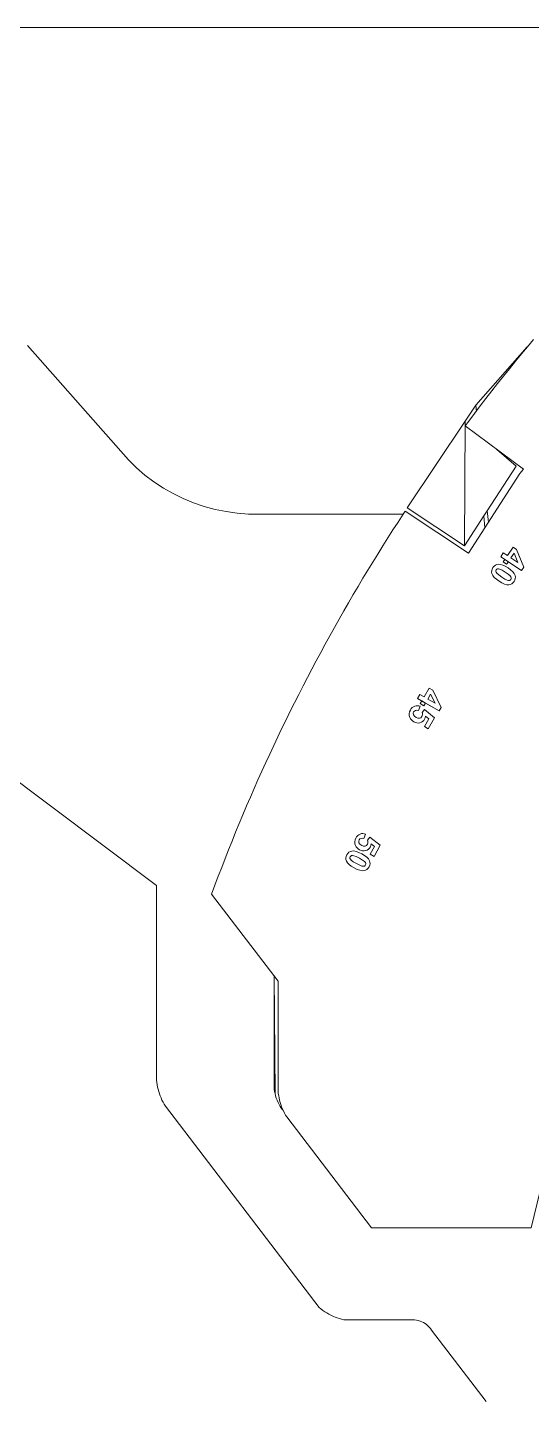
# Model space of a CAD drawing. Header units: inches. Extents: x -827 to 154, y -802 to 207.
# Drawn here: x -515.86 to -513.67, y -208.23 to -202.26 of the extents above; entities that cross this region are included whole.
import ezdxf

# ---------------------------------------------------------------- set-up
doc = ezdxf.new("R2010")
doc.units = ezdxf.units.IN
doc.header["$MEASUREMENT"] = 0
doc.layers.add('Layer0', color=7, linetype='Continuous', lineweight=9)
doc.layers.add('Miter_Saw_Station_skp', color=8, linetype='Continuous', lineweight=9)

# ---------------------------------------------------------------- blocks, each defined once
blk = doc.blocks.new('Miter_Saw_Station_skp_111-402551-Level 1')
at = {"layer": 'Layer0'}
for p, q in [((14.8302, 6.9154), (14.9144, 7.2622)), ((14.9144, 7.2622), (14.8302, 6.9154)), ((14.9144, 7.2622), (15.6613, 7.2622)), ((14.9144, 7.2622), (15.6613, 7.2622)), ((15.6613, 7.2622), (16.0579, 6.7426)), ((16.0579, 6.7426), (15.6613, 7.2622)), ((16.0635, 6.7334), (16.0579, 6.7426)), ((16.0579, 6.7426), (16.0635, 6.7334)), ((16.0688, 6.724), (16.0635, 6.7334)), ((16.0635, 6.7334), (16.0688, 6.724)), ((16.0737, 6.7144), (16.0688, 6.724)), ((16.0688, 6.724), (16.0737, 6.7144)), ((16.0781, 6.7046), (16.0737, 6.7144)), ((16.0737, 6.7144), (16.0781, 6.7046)), ((16.0822, 6.6947), (16.0781, 6.7046)), ((16.0781, 6.7046), (16.0822, 6.6947)), ((16.0858, 6.6845), (16.0822, 6.6947)), ((16.0822, 6.6947), (16.0858, 6.6845)), ((16.0891, 6.6743), (16.0858, 6.6845)), ((16.0858, 6.6845), (16.0891, 6.6743)), ((16.0919, 6.6639), (16.0891, 6.6743)), ((16.0891, 6.6743), (16.0919, 6.6639)), ((16.0943, 6.6534), (16.0919, 6.6639)), ((16.0919, 6.6639), (16.0943, 6.6534)), ((16.0962, 6.6428), (16.0943, 6.6534)), ((16.0943, 6.6534), (16.0962, 6.6428)), ((16.0978, 6.6322), (16.0962, 6.6428)), ((16.0962, 6.6428), (16.0978, 6.6322)), ((16.0978, 6.6322), (16.0989, 6.6215)), ((16.0989, 6.6215), (16.0978, 6.6322)), ((16.0978, 6.6322), (16.0989, 6.6215)), ((16.0978, 6.6322), (16.0989, 6.6215)), ((16.0989, 6.1055), (16.0989, 6.6215)), ((16.0989, 6.1055), (16.0989, 6.6215)), ((16.0989, 6.1055), (16.41, 5.6981)), ((16.41, 5.6981), (16.0989, 6.1055)), ((16.41, 5.6981), (16.3946, 5.6565)), ((16.41, 5.6981), (16.3946, 5.6565)), ((16.41, 5.6981), (16.3946, 5.6565)), ((16.3946, 5.6565), (16.41, 5.6981)), ((16.3631, 5.5735), (16.379, 5.6149)), ((16.3631, 5.5735), (16.379, 5.6149)), ((16.379, 5.6149), (16.3631, 5.5735)), ((16.3631, 5.5735), (16.379, 5.6149)), ((16.379, 5.6149), (16.3946, 5.6565)), ((16.379, 5.6149), (16.3946, 5.6565)), ((16.3946, 5.6565), (16.379, 5.6149)), ((16.379, 5.6149), (16.3946, 5.6565)), ((16.3471, 5.5321), (16.3631, 5.5735)), ((16.3471, 5.5321), (16.3631, 5.5735)), ((16.3631, 5.5735), (16.3471, 5.5321)), ((16.3471, 5.5321), (16.3631, 5.5735)), ((16.3143, 5.4495), (16.3308, 5.4907)), ((16.3143, 5.4495), (16.3308, 5.4907)), ((16.3308, 5.4907), (16.3143, 5.4495)), ((16.3143, 5.4495), (16.3308, 5.4907)), ((16.3308, 5.4907), (16.3471, 5.5321)), ((16.3308, 5.4907), (16.3471, 5.5321)), ((16.3471, 5.5321), (16.3308, 5.4907)), ((16.3308, 5.4907), (16.3471, 5.5321)), ((16.2807, 5.3673), (16.2976, 5.4084)), ((16.2807, 5.3673), (16.2976, 5.4084)), ((16.2976, 5.4084), (16.2807, 5.3673)), ((16.2807, 5.3673), (16.2976, 5.4084)), ((16.2976, 5.4084), (16.3143, 5.4495)), ((16.2976, 5.4084), (16.3143, 5.4495)), ((16.3143, 5.4495), (16.2976, 5.4084)), ((16.2976, 5.4084), (16.3143, 5.4495)), ((16.2636, 5.3263), (16.2807, 5.3673)), ((16.2636, 5.3263), (16.2807, 5.3673)), ((16.2807, 5.3673), (16.2636, 5.3263)), ((16.2636, 5.3263), (16.2807, 5.3673)), ((16.2288, 5.2446), (16.2463, 5.2854)), ((16.2288, 5.2446), (16.2463, 5.2854)), ((16.2463, 5.2854), (16.2288, 5.2446)), ((16.2288, 5.2446), (16.2463, 5.2854)), ((16.2463, 5.2854), (16.2636, 5.3263)), ((16.2463, 5.2854), (16.2636, 5.3263)), ((16.2636, 5.3263), (16.2463, 5.2854)), ((16.2463, 5.2854), (16.2636, 5.3263)), ((16.2111, 5.2039), (16.2288, 5.2446)), ((16.2111, 5.2039), (16.2288, 5.2446)), ((16.2288, 5.2446), (16.2111, 5.2039)), ((16.2111, 5.2039), (16.2288, 5.2446)), ((16.175, 5.1228), (16.1931, 5.1633)), ((16.175, 5.1228), (16.1931, 5.1633)), ((16.1931, 5.1633), (16.175, 5.1228)), ((16.175, 5.1228), (16.1931, 5.1633)), ((16.1931, 5.1633), (16.2111, 5.2039)), ((16.1931, 5.1633), (16.2111, 5.2039)), ((16.2111, 5.2039), (16.1931, 5.1633)), ((16.1931, 5.1633), (16.2111, 5.2039)), ((16.1566, 5.0823), (16.175, 5.1228)), ((16.1566, 5.0823), (16.175, 5.1228)), ((16.175, 5.1228), (16.1566, 5.0823)), ((16.1566, 5.0823), (16.175, 5.1228)), ((16.1193, 5.0018), (16.1381, 5.042)), ((16.1193, 5.0018), (16.1381, 5.042)), ((16.1381, 5.042), (16.1193, 5.0018)), ((16.1193, 5.0018), (16.1381, 5.042)), ((16.1381, 5.042), (16.1566, 5.0823)), ((16.1381, 5.042), (16.1566, 5.0823)), ((16.1566, 5.0823), (16.1381, 5.042)), ((16.1381, 5.042), (16.1566, 5.0823)), ((16.0811, 4.9216), (16.1003, 4.9616)), ((16.0811, 4.9216), (16.1003, 4.9616)), ((16.1003, 4.9616), (16.1193, 5.0018)), ((16.1003, 4.9616), (16.1193, 5.0018)), ((16.1193, 5.0018), (16.1003, 4.9616)), ((16.1003, 4.9616), (16.1193, 5.0018)), ((16.0618, 4.8816), (16.0811, 4.9216)), ((16.0618, 4.8816), (16.0811, 4.9216)), ((16.0224, 4.802), (16.0422, 4.8418)), ((16.0224, 4.802), (16.0422, 4.8418)), ((16.0422, 4.8418), (16.0618, 4.8816)), ((16.0422, 4.8418), (16.0618, 4.8816)), ((16.0024, 4.7624), (16.0224, 4.802)), ((16.0024, 4.7624), (16.0224, 4.802)), ((15.9618, 4.6834), (15.9822, 4.7228)), ((15.9618, 4.6834), (15.9822, 4.7228)), ((15.9822, 4.7228), (16.0024, 4.7624)), ((15.9822, 4.7228), (16.0024, 4.7624)), ((15.9204, 4.6048), (15.9412, 4.644)), ((15.9204, 4.6048), (15.9412, 4.644)), ((15.9412, 4.644), (15.9618, 4.6834)), ((15.9412, 4.644), (15.9618, 4.6834)), ((15.8994, 4.5657), (15.9204, 4.6048)), ((15.8994, 4.5657), (15.9204, 4.6048)), ((15.8569, 4.4877), (15.8782, 4.5266)), ((15.8569, 4.4877), (15.8782, 4.5266)), ((15.8782, 4.5266), (15.8994, 4.5657)), ((15.8782, 4.5266), (15.8994, 4.5657)), ((15.8135, 4.4102), (15.8353, 4.4489)), ((15.8135, 4.4102), (15.8353, 4.4489)), ((15.8353, 4.4489), (15.8569, 4.4877)), ((15.8353, 4.4489), (15.8569, 4.4877)), ((15.7915, 4.3717), (15.8135, 4.4102)), ((15.7915, 4.3717), (15.8135, 4.4102)), ((15.7469, 4.2948), (15.7693, 4.3332)), ((15.7469, 4.2948), (15.7693, 4.3332)), ((15.7693, 4.3332), (15.7915, 4.3717)), ((15.7693, 4.3332), (15.7915, 4.3717)), ((15.7016, 4.2185), (15.7243, 4.2566)), ((15.7016, 4.2185), (15.7243, 4.2566)), ((15.7243, 4.2566), (15.7469, 4.2948)), ((15.7243, 4.2566), (15.7469, 4.2948)), ((15.6786, 4.1805), (15.7016, 4.2185)), ((15.6786, 4.1805), (15.7016, 4.2185)), ((15.6321, 4.1048), (15.6555, 4.1426)), ((15.6321, 4.1048), (15.6555, 4.1426)), ((15.6555, 4.1426), (15.6786, 4.1805)), ((15.6555, 4.1426), (15.6786, 4.1805)), ((14.9667, 3.7282), (15.2078, 4.1004)), ((14.9667, 3.7282), (15.2078, 4.1004)), ((15.2078, 4.1004), (15.5037, 3.9045)), ((15.5037, 3.9045), (15.2078, 4.1004)), ((15.5848, 4.0296), (15.6086, 4.0672)), ((15.5848, 4.0296), (15.6086, 4.0672)), ((15.6086, 4.0672), (15.6321, 4.1048)), ((15.6086, 4.0672), (15.6321, 4.1048)), ((15.5368, 3.955), (15.5609, 3.9922)), ((15.5368, 3.955), (15.5609, 3.9922)), ((15.5609, 3.9922), (15.5848, 4.0296)), ((15.5609, 3.9922), (15.5848, 4.0296)), ((15.5125, 3.9178), (15.5368, 3.955)), ((15.5125, 3.9178), (15.5368, 3.955)), ((15.5037, 3.9045), (15.5125, 3.9178)), ((15.5037, 3.9045), (15.5125, 3.9178)), ((14.9493, 3.7079), (14.9667, 3.7282)), ((14.9493, 3.7079), (14.9667, 3.7282)), ((14.9493, 3.7079), (15.2228, 3.5041)), ((14.9493, 3.7079), (15.2228, 3.5041)), ((15.1795, 3.4464), (15.2062, 3.4819)), ((15.1795, 3.4464), (15.2062, 3.4819)), ((15.2062, 3.4819), (15.1795, 3.4464)), ((15.1795, 3.4464), (15.2062, 3.4819)), ((15.2062, 3.4819), (15.2228, 3.5041)), ((15.2228, 3.5041), (15.2062, 3.4819)), ((15.1526, 3.4111), (15.1795, 3.4464)), ((15.1526, 3.4111), (15.1795, 3.4464)), ((15.1795, 3.4464), (15.1526, 3.4111)), ((15.1526, 3.4111), (15.1795, 3.4464)), ((15.0982, 3.3408), (15.1255, 3.3759)), ((15.0982, 3.3408), (15.1255, 3.3759)), ((15.1255, 3.3759), (15.0982, 3.3408)), ((15.0982, 3.3408), (15.1255, 3.3759)), ((15.1255, 3.3759), (15.1526, 3.4111)), ((15.1255, 3.3759), (15.1526, 3.4111)), ((15.1526, 3.4111), (15.1255, 3.3759)), ((15.1255, 3.3759), (15.1526, 3.4111)), ((15.0432, 3.2711), (15.0708, 3.3059)), ((15.0432, 3.2711), (15.0708, 3.3059)), ((15.0708, 3.3059), (15.0432, 3.2711)), ((15.0432, 3.2711), (15.0708, 3.3059)), ((15.0708, 3.3059), (15.0982, 3.3408)), ((15.0708, 3.3059), (15.0982, 3.3408)), ((15.0982, 3.3408), (15.0708, 3.3059)), ((15.0708, 3.3059), (15.0982, 3.3408)), ((14.9874, 3.202), (15.0154, 3.2365)), ((14.9874, 3.202), (15.0154, 3.2365)), ((15.0154, 3.2365), (14.9874, 3.202)), ((14.9874, 3.202), (15.0154, 3.2365)), ((15.0154, 3.2365), (15.0432, 3.2711)), ((15.0154, 3.2365), (15.0432, 3.2711)), ((15.0432, 3.2711), (15.0154, 3.2365)), ((15.0154, 3.2365), (15.0432, 3.2711)), ((14.931, 3.1335), (14.9593, 3.1677)), ((14.931, 3.1335), (14.9593, 3.1677)), ((14.9593, 3.1677), (14.9874, 3.202)), ((14.9593, 3.1677), (14.9874, 3.202)), ((14.9874, 3.202), (14.9593, 3.1677)), ((14.9593, 3.1677), (14.9874, 3.202)), ((14.9025, 3.0994), (14.931, 3.1335)), ((14.9025, 3.0994), (14.931, 3.1335))]:
    blk.add_line(p, q, dxfattribs=at)
blk = doc.blocks.new('Miter_Saw_Station_skp_109-402549-Level 1')
at = {"layer": 'Layer0'}
for p, q in [((0.0534, 0.1186), (0.003, 0.0448)), ((0.0238, 0.0449), (0.0505, 0.0846)), ((0.0505, 0.0846), (0.0505, 0.0449)), ((0.0534, 0.1186), (0.0721, 0.1186)), ((0.0721, 0.0449), (0.0721, 0.1186)), ((0.0721, 0.002), (0.0721, 0.1186)), ((0.0978, 0.0747), (0.097, 0.0595)), ((0.0978, 0.0747), (0.0999, 0.0877)), ((0.0999, 0.0877), (0.1035, 0.0983)), ((0.1035, 0.0983), (0.1084, 0.1067)), ((0.1084, 0.1067), (0.1136, 0.1119)), ((0.1197, 0.1156), (0.1136, 0.1119)), ((0.1197, 0.1156), (0.1268, 0.1178)), ((0.1209, 0.0767), (0.1203, 0.0593)), ((0.1209, 0.0767), (0.1226, 0.0883)), ((0.1226, 0.0883), (0.1247, 0.094)), ((0.1247, 0.094), (0.1275, 0.0976)), ((0.1268, 0.1178), (0.1347, 0.1186)), ((0.1275, 0.0976), (0.1309, 0.0995)), ((0.1309, 0.0995), (0.1347, 0.1001)), ((0.1347, 0.1186), (0.1427, 0.1178)), ((0.1347, 0.1001), (0.1386, 0.0995)), ((0.1386, 0.0995), (0.1419, 0.0976)), ((0.1419, 0.0976), (0.1448, 0.0937)), ((0.1427, 0.1178), (0.1498, 0.1156)), ((0.1448, 0.0937), (0.1471, 0.0873)), ((0.1471, 0.0873), (0.1486, 0.0765)), ((0.1486, 0.0765), (0.1492, 0.0593)), ((0.1498, 0.1156), (0.1559, 0.1118)), ((0.1559, 0.1118), (0.1611, 0.1065)), ((0.1611, 0.1065), (0.1661, 0.0982)), ((0.1661, 0.0982), (0.1696, 0.0876)), ((0.1696, 0.0876), (0.1717, 0.0746)), ((0.1717, 0.0746), (0.1725, 0.0593)), ((0.003, 0.0253), (0.003, 0.0448)), ((0.003, 0.0253), (0.0505, 0.0253)), ((0.0238, 0.0449), (0.0505, 0.0449)), ((0.0505, 0.0253), (0.0505, 0.002)), ((0.0505, 0.002), (0.0721, 0.002)), ((0.0865, 0.0449), (0.0721, 0.0449)), ((0.0721, 0.0253), (0.0721, 0.0449)), ((0.0721, 0.0449), (0.0721, 0.002)), ((0.0721, 0.0253), (0.0865, 0.0253)), ((0.0721, 0.0253), (0.0721, 0.002)), ((0.0865, 0.0449), (0.0865, 0.0253)), ((0.0977, 0.0441), (0.097, 0.0595)), ((0.0977, 0.0441), (0.0996, 0.0312)), ((0.0996, 0.0312), (0.1029, 0.0208)), ((0.1029, 0.0208), (0.1074, 0.013)), ((0.1074, 0.013), (0.113, 0.0073)), ((0.113, 0.0073), (0.1194, 0.0033)), ((0.1194, 0.0033), (0.1267, 0.0008)), ((0.1203, 0.0593), (0.1208, 0.042)), ((0.1208, 0.042), (0.1224, 0.0312)), ((0.1224, 0.0312), (0.1247, 0.0248)), ((0.1247, 0.0248), (0.1276, 0.021)), ((0.1267, 0.0008), (0.1347, 0)), ((0.1276, 0.021), (0.1309, 0.0191)), ((0.1309, 0.0191), (0.1347, 0.0185)), ((0.1347, 0.0185), (0.1386, 0.0191)), ((0.1347, 0), (0.1427, 0.0007)), ((0.1386, 0.0191), (0.142, 0.021)), ((0.142, 0.021), (0.1448, 0.0246)), ((0.1498, 0.003), (0.1427, 0.0007)), ((0.1448, 0.0246), (0.1469, 0.0303)), ((0.1469, 0.0303), (0.1486, 0.0418)), ((0.1492, 0.0593), (0.1486, 0.0418)), ((0.1498, 0.003), (0.1559, 0.0067)), ((0.1559, 0.0067), (0.161, 0.0119)), ((0.161, 0.0119), (0.166, 0.0202)), ((0.166, 0.0202), (0.1696, 0.0309)), ((0.1696, 0.0309), (0.1717, 0.0439)), ((0.1717, 0.0439), (0.1725, 0.0593))]:
    blk.add_line(p, q, dxfattribs=at)
blk = doc.blocks.new('Miter_Saw_Station_skp_97-402537-Level 1')
at = {"layer": 'Layer0'}
for p, q in [((0.0213, 0.1165), (0.0099, 0.0561)), ((0.0213, 0.1165), (0.0802, 0.1165)), ((0.0382, 0.0957), (0.0347, 0.076)), ((0.0347, 0.076), (0.0422, 0.0788)), ((0.0382, 0.0957), (0.0802, 0.0957)), ((0.0422, 0.0788), (0.0499, 0.0797)), ((0.0499, 0.0797), (0.057, 0.079)), ((0.057, 0.079), (0.0636, 0.077)), ((0.0636, 0.077), (0.0696, 0.0736)), ((0.0696, 0.0736), (0.075, 0.0689)), ((0.075, 0.0689), (0.0795, 0.0631)), ((0.0802, 0.1165), (0.0802, 0.0957)), ((0.0978, 0.0747), (0.097, 0.0595)), ((0.0978, 0.0747), (0.0999, 0.0877)), ((0.0999, 0.0877), (0.1035, 0.0983)), ((0.1035, 0.0983), (0.1084, 0.1067)), ((0.1084, 0.1067), (0.1136, 0.1119)), ((0.1197, 0.1156), (0.1136, 0.1119)), ((0.1197, 0.1156), (0.1268, 0.1178)), ((0.1209, 0.0767), (0.1203, 0.0593)), ((0.1209, 0.0767), (0.1226, 0.0883)), ((0.1226, 0.0883), (0.1247, 0.094)), ((0.1247, 0.094), (0.1275, 0.0976)), ((0.1268, 0.1178), (0.1347, 0.1186)), ((0.1275, 0.0976), (0.1309, 0.0995)), ((0.1309, 0.0995), (0.1347, 0.1001)), ((0.1347, 0.1186), (0.1427, 0.1178)), ((0.1347, 0.1001), (0.1386, 0.0995)), ((0.1386, 0.0995), (0.1419, 0.0976)), ((0.1419, 0.0976), (0.1448, 0.0937)), ((0.1427, 0.1178), (0.1498, 0.1156)), ((0.1448, 0.0937), (0.1471, 0.0873)), ((0.1471, 0.0873), (0.1486, 0.0765)), ((0.1486, 0.0765), (0.1492, 0.0593)), ((0.1498, 0.1156), (0.1559, 0.1118)), ((0.1559, 0.1118), (0.1611, 0.1065)), ((0.1611, 0.1065), (0.1661, 0.0982)), ((0.1661, 0.0982), (0.1696, 0.0876)), ((0.1696, 0.0876), (0.1717, 0.0746)), ((0.1717, 0.0746), (0.1725, 0.0593)), ((0.0294, 0.0341), (0.0072, 0.0318)), ((0.0087, 0.0249), (0.0072, 0.0318)), ((0.0087, 0.0249), (0.0112, 0.0188)), ((0.028, 0.0535), (0.0099, 0.0561)), ((0.0112, 0.0188), (0.0148, 0.0133)), ((0.0148, 0.0133), (0.0193, 0.0086)), ((0.0193, 0.0086), (0.0248, 0.0049)), ((0.0248, 0.0049), (0.031, 0.0022)), ((0.028, 0.0535), (0.0319, 0.0572)), ((0.0294, 0.0341), (0.0313, 0.0274)), ((0.031, 0.0022), (0.0379, 0.0005)), ((0.0313, 0.0274), (0.035, 0.0222)), ((0.0319, 0.0572), (0.0361, 0.0598)), ((0.035, 0.0222), (0.04, 0.0189)), ((0.0361, 0.0598), (0.0405, 0.0614)), ((0.0379, 0.0005), (0.0455, 0)), ((0.04, 0.0189), (0.0458, 0.0178)), ((0.0405, 0.0614), (0.0452, 0.0619)), ((0.0452, 0.0619), (0.0521, 0.0606)), ((0.0455, 0), (0.0551, 0.001)), ((0.0458, 0.0178), (0.0522, 0.0192)), ((0.0521, 0.0606), (0.0576, 0.0566)), ((0.0522, 0.0192), (0.0576, 0.0235)), ((0.0635, 0.0038), (0.0551, 0.001)), ((0.0576, 0.0566), (0.0612, 0.0499)), ((0.0576, 0.0235), (0.0612, 0.0306)), ((0.0612, 0.0499), (0.0624, 0.0406)), ((0.0624, 0.0406), (0.0612, 0.0306)), ((0.0635, 0.0038), (0.0708, 0.0086)), ((0.0708, 0.0086), (0.077, 0.0154)), ((0.077, 0.0154), (0.0806, 0.0212)), ((0.0795, 0.0631), (0.0827, 0.0565)), ((0.0806, 0.0212), (0.0832, 0.0274)), ((0.0827, 0.0565), (0.0847, 0.0491)), ((0.0832, 0.0274), (0.0848, 0.034)), ((0.0847, 0.0491), (0.0853, 0.041)), ((0.0848, 0.034), (0.0853, 0.041)), ((0.0977, 0.0441), (0.097, 0.0595)), ((0.0977, 0.0441), (0.0996, 0.0312)), ((0.0996, 0.0312), (0.1029, 0.0208)), ((0.1029, 0.0208), (0.1074, 0.013)), ((0.1074, 0.013), (0.113, 0.0073)), ((0.113, 0.0073), (0.1194, 0.0033)), ((0.1194, 0.0033), (0.1267, 0.0008)), ((0.1203, 0.0593), (0.1208, 0.042)), ((0.1208, 0.042), (0.1224, 0.0312)), ((0.1224, 0.0312), (0.1247, 0.0248)), ((0.1247, 0.0248), (0.1276, 0.021)), ((0.1267, 0.0008), (0.1347, 0)), ((0.1276, 0.021), (0.1309, 0.0191)), ((0.1309, 0.0191), (0.1347, 0.0185)), ((0.1347, 0.0185), (0.1386, 0.0191)), ((0.1347, 0), (0.1427, 0.0007)), ((0.1386, 0.0191), (0.142, 0.021)), ((0.142, 0.021), (0.1448, 0.0246)), ((0.1498, 0.003), (0.1427, 0.0007)), ((0.1448, 0.0246), (0.1469, 0.0303)), ((0.1469, 0.0303), (0.1486, 0.0418)), ((0.1492, 0.0593), (0.1486, 0.0418)), ((0.1498, 0.003), (0.1559, 0.0067)), ((0.1559, 0.0067), (0.161, 0.0119)), ((0.161, 0.0119), (0.166, 0.0202)), ((0.166, 0.0202), (0.1696, 0.0309)), ((0.1696, 0.0309), (0.1717, 0.0439)), ((0.1717, 0.0439), (0.1725, 0.0593))]:
    blk.add_line(p, q, dxfattribs=at)
blk = doc.blocks.new('Miter_Saw_Station_skp_95-402535-Level 1')
at = {"layer": 'Layer0'}
for p, q in [((0.0534, 0.1186), (0.003, 0.0448)), ((0.0238, 0.0449), (0.0505, 0.0846)), ((0.0505, 0.0846), (0.0505, 0.0449)), ((0.0534, 0.1186), (0.0721, 0.1186)), ((0.0721, 0.0449), (0.0721, 0.1186)), ((0.0721, 0.002), (0.0721, 0.1186)), ((0.1115, 0.1165), (0.1001, 0.0561)), ((0.1115, 0.1165), (0.1704, 0.1165)), ((0.1284, 0.0957), (0.1249, 0.076)), ((0.1249, 0.076), (0.1324, 0.0788)), ((0.1284, 0.0957), (0.1704, 0.0957)), ((0.1324, 0.0788), (0.1401, 0.0797)), ((0.1401, 0.0797), (0.1473, 0.079)), ((0.1473, 0.079), (0.1538, 0.077)), ((0.1538, 0.077), (0.1598, 0.0736)), ((0.1598, 0.0736), (0.1652, 0.0689)), ((0.1652, 0.0689), (0.1697, 0.0631)), ((0.1704, 0.1165), (0.1704, 0.0957)), ((0.003, 0.0253), (0.003, 0.0448)), ((0.003, 0.0253), (0.0505, 0.0253)), ((0.0238, 0.0449), (0.0505, 0.0449)), ((0.0505, 0.0253), (0.0505, 0.002)), ((0.0505, 0.002), (0.0721, 0.002)), ((0.0865, 0.0449), (0.0721, 0.0449)), ((0.0721, 0.0253), (0.0721, 0.0449)), ((0.0721, 0.0449), (0.0721, 0.002)), ((0.0721, 0.0253), (0.0865, 0.0253)), ((0.0721, 0.0253), (0.0721, 0.002)), ((0.0865, 0.0449), (0.0865, 0.0253)), ((0.1196, 0.0341), (0.0974, 0.0318)), ((0.0989, 0.0249), (0.0974, 0.0318)), ((0.0989, 0.0249), (0.1015, 0.0188)), ((0.1182, 0.0535), (0.1001, 0.0561)), ((0.1015, 0.0188), (0.105, 0.0133)), ((0.105, 0.0133), (0.1096, 0.0086)), ((0.1096, 0.0086), (0.115, 0.0049)), ((0.115, 0.0049), (0.1212, 0.0022)), ((0.1182, 0.0535), (0.1221, 0.0572)), ((0.1196, 0.0341), (0.1215, 0.0274)), ((0.1212, 0.0022), (0.1281, 0.0005)), ((0.1215, 0.0274), (0.1252, 0.0222)), ((0.1221, 0.0572), (0.1263, 0.0598)), ((0.1252, 0.0222), (0.1303, 0.0189)), ((0.1263, 0.0598), (0.1307, 0.0614)), ((0.1281, 0.0005), (0.1358, 0)), ((0.1303, 0.0189), (0.136, 0.0178)), ((0.1307, 0.0614), (0.1354, 0.0619)), ((0.1354, 0.0619), (0.1423, 0.0606)), ((0.1358, 0), (0.1453, 0.001)), ((0.136, 0.0178), (0.1424, 0.0192)), ((0.1423, 0.0606), (0.1479, 0.0566)), ((0.1424, 0.0192), (0.1478, 0.0235)), ((0.1537, 0.0038), (0.1453, 0.001)), ((0.1478, 0.0235), (0.1514, 0.0306)), ((0.1479, 0.0566), (0.1515, 0.0499)), ((0.1526, 0.0406), (0.1514, 0.0306)), ((0.1515, 0.0499), (0.1526, 0.0406)), ((0.1537, 0.0038), (0.161, 0.0086)), ((0.161, 0.0086), (0.1672, 0.0154)), ((0.1672, 0.0154), (0.1709, 0.0212)), ((0.1697, 0.0631), (0.173, 0.0565)), ((0.1709, 0.0212), (0.1735, 0.0274)), ((0.173, 0.0565), (0.1749, 0.0491)), ((0.1735, 0.0274), (0.175, 0.034)), ((0.1749, 0.0491), (0.1755, 0.041)), ((0.175, 0.034), (0.1755, 0.041))]:
    blk.add_line(p, q, dxfattribs=at)
blk = doc.blocks.new('Miter_Saw_Station_skp_87-402527-Level 1')
for name, p, rotation in [('Miter_Saw_Station_skp_97-402537-Level 1', (13.851, 4.9014), 61.7365532992027), ('Miter_Saw_Station_skp_95-402535-Level 1', (13.5492, 4.2238), 59.99999999999999), ('Miter_Saw_Station_skp_109-402549-Level 1', (13.1554, 3.5618), 56.3)]:
    blk.add_blockref(name, p, dxfattribs=dict(rotation=rotation))
blk = doc.blocks.new('Miter_Saw_Station_skp_86-402526-Level 1')
for name, p in [('Miter_Saw_Station_skp_111-402551-Level 1', (0, 0)), ('Miter_Saw_Station_skp_87-402527-Level 1', (1.8625, 0.4944))]:
    blk.add_blockref(name, p)
blk = doc.blocks.new('Miter_Saw_Station_skp_85-402525-Level 1')
at = {"layer": 'Layer0'}
for p, q in [((20.4018, 8.0882), (20.6572, 7.7537)), ((20.4018, 8.0882), (20.6572, 7.7537)), ((20.6572, 7.7537), (20.6623, 7.7466)), ((20.6572, 7.7537), (20.6623, 7.7466)), ((20.6623, 7.7466), (20.6679, 7.7399)), ((20.6623, 7.7466), (20.6679, 7.7399)), ((20.6679, 7.7399), (20.6742, 7.7337)), ((20.6679, 7.7399), (20.6742, 7.7337)), ((20.6808, 7.7281), (20.6742, 7.7337)), ((20.6742, 7.7337), (20.6808, 7.7281)), ((20.6808, 7.7281), (20.688, 7.723)), ((20.688, 7.723), (20.6808, 7.7281)), ((20.688, 7.723), (20.6955, 7.7186)), ((20.6955, 7.7186), (20.688, 7.723)), ((20.6955, 7.7186), (20.7034, 7.7147)), ((20.6955, 7.7186), (20.7034, 7.7147)), ((20.7115, 7.7115), (20.7034, 7.7147)), ((20.7034, 7.7147), (20.7115, 7.7115)), ((20.7199, 7.709), (20.7115, 7.7115)), ((20.7115, 7.7115), (20.7199, 7.709)), ((20.7285, 7.7072), (20.7199, 7.709)), ((20.7199, 7.709), (20.7285, 7.7072)), ((20.7285, 7.7072), (20.7372, 7.7062)), ((20.7285, 7.7072), (20.7372, 7.7062)), ((20.7459, 7.7058), (20.7372, 7.7062)), ((20.7459, 7.7058), (20.7372, 7.7062)), ((20.7459, 7.7058), (21.0678, 7.7052)), ((21.0678, 7.7052), (20.7459, 7.7058)), ((21.0678, 7.7052), (21.0784, 7.7027)), ((21.0784, 7.7027), (21.0678, 7.7052)), ((21.0784, 7.7027), (21.0889, 7.6997)), ((21.0889, 7.6997), (21.0784, 7.7027)), ((21.0889, 7.6997), (21.0992, 7.6963)), ((21.0992, 7.6963), (21.0889, 7.6997)), ((21.0992, 7.6963), (21.1094, 7.6924)), ((21.0992, 7.6963), (21.1094, 7.6924)), ((21.1094, 7.6924), (21.117, 7.6892)), ((21.117, 7.6892), (21.1094, 7.6924)), ((21.117, 7.6892), (21.1194, 7.6882)), ((21.1194, 7.6882), (21.117, 7.6892)), ((21.1293, 7.6836), (21.1194, 7.6882)), ((21.1194, 7.6882), (21.1293, 7.6836)), ((21.1293, 7.6836), (21.1389, 7.6785)), ((21.1389, 7.6785), (21.1293, 7.6836)), ((21.1389, 7.6785), (21.1484, 7.6731)), ((21.1484, 7.6731), (21.1389, 7.6785)), ((21.1484, 7.6731), (21.1576, 7.6673)), ((21.1484, 7.6731), (21.1576, 7.6673)), ((21.1666, 7.6612), (21.1576, 7.6673)), ((21.1576, 7.6673), (21.1666, 7.6612)), ((21.1753, 7.6546), (21.1666, 7.6612)), ((21.1666, 7.6612), (21.1753, 7.6546)), ((21.1753, 7.6546), (21.1837, 7.6478)), ((21.1753, 7.6546), (21.1837, 7.6478)), ((21.1837, 7.6478), (21.904, 6.7041)), ((21.1837, 7.6478), (21.904, 6.7041)), ((21.354, 6.7239), (21.3603, 6.7151)), ((21.3603, 6.7151), (21.354, 6.7239)), ((21.3603, 6.7151), (21.3662, 6.7059)), ((21.3662, 6.7059), (21.3603, 6.7151)), ((21.3662, 6.7059), (21.3715, 6.6965)), ((21.3715, 6.6965), (21.3662, 6.7059)), ((21.3715, 6.6965), (21.3764, 6.6868)), ((21.3764, 6.6868), (21.3715, 6.6965)), ((21.904, 6.7041), (21.9097, 6.6949)), ((21.904, 6.7041), (21.9097, 6.6949)), ((21.3764, 6.6868), (21.3807, 6.6768)), ((21.3807, 6.6768), (21.3764, 6.6868)), ((21.3807, 6.6768), (21.3844, 6.6666)), ((21.3844, 6.6666), (21.3807, 6.6768)), ((21.3844, 6.6666), (21.3876, 6.6562)), ((21.3876, 6.6562), (21.3844, 6.6666)), ((21.3876, 6.6562), (21.3902, 6.6457)), ((21.3902, 6.6457), (21.3876, 6.6562)), ((21.3939, 6.0946), (21.3902, 6.6457)), ((21.3949, 6.0933), (21.3902, 6.6457)), ((21.3923, 6.6351), (21.3902, 6.6457)), ((21.3939, 6.0946), (21.3902, 6.6457)), ((21.3949, 6.0933), (21.3902, 6.6457)), ((21.3902, 6.6457), (21.3923, 6.635)), ((21.3902, 6.6457), (21.3923, 6.635)), ((21.3923, 6.6351), (21.3902, 6.6457)), ((21.3923, 6.6351), (21.3938, 6.6243)), ((21.3938, 6.6243), (21.3923, 6.6351)), ((21.3923, 6.635), (21.3938, 6.6243)), ((21.3923, 6.635), (21.3938, 6.6243)), ((21.9097, 6.6949), (21.9149, 6.6855)), ((21.9097, 6.6949), (21.9149, 6.6855)), ((21.9149, 6.6855), (21.9198, 6.6759)), ((21.9149, 6.6855), (21.9198, 6.6759)), ((21.9198, 6.6759), (21.9242, 6.6661)), ((21.9198, 6.6759), (21.9242, 6.6661)), ((21.9242, 6.6661), (21.9283, 6.6561)), ((21.9242, 6.6661), (21.9283, 6.6561)), ((21.932, 6.646), (21.9283, 6.6561)), ((21.9283, 6.6561), (21.932, 6.646)), ((21.932, 6.646), (21.9352, 6.6357)), ((21.9352, 6.6357), (21.932, 6.646)), ((21.9352, 6.6357), (21.938, 6.6253)), ((21.9352, 6.6357), (21.938, 6.6253)), ((21.3938, 6.6243), (21.3946, 6.6135)), ((21.3938, 6.6243), (21.3946, 6.6135)), ((21.3946, 6.6135), (21.3938, 6.6243)), ((21.3938, 6.6243), (21.3946, 6.6135)), ((21.3946, 6.6135), (21.3949, 6.6026)), ((21.3946, 6.6135), (21.3949, 6.6026)), ((21.3949, 6.6026), (21.3946, 6.6135)), ((21.3949, 6.6026), (21.3946, 6.6135)), ((21.3949, 6.0932), (21.3949, 6.6026)), ((21.3949, 6.6026), (21.3949, 6.0932)), ((21.3949, 6.6026), (21.3949, 6.0932)), ((21.3949, 6.0932), (21.3949, 6.6026)), ((21.938, 6.6253), (21.9404, 6.6148)), ((21.938, 6.6253), (21.9404, 6.6148)), ((21.9404, 6.6148), (21.9424, 6.6042)), ((21.9404, 6.6148), (21.9424, 6.6042)), ((21.9424, 6.6042), (21.9439, 6.5935)), ((21.9424, 6.6042), (21.9439, 6.5935)), ((21.945, 6.5828), (21.9439, 6.5935)), ((21.9439, 6.5935), (21.945, 6.5828)), ((21.945, 6.5828), (21.945, 5.6707)), ((21.945, 6.5828), (21.945, 5.6707)), ((24.0415, 4.0955), (21.945, 5.6707)), ((24.0415, 4.0955), (21.945, 5.6707)), ((20.4126, 3.9392), (20.5032, 4.0791)), ((20.4126, 3.9392), (20.5032, 4.0791)), ((20.5031, 4.0791), (20.5002, 3.4956)), ((20.5031, 4.0791), (20.5002, 3.4956)), ((20.5032, 4.0791), (20.7715, 3.9016)), ((20.7715, 3.9016), (20.5032, 4.0791)), ((20.4126, 3.9392), (20.4086, 3.995)), ((20.4086, 3.995), (20.4126, 3.9392)), ((20.397, 3.9152), (20.3914, 3.9684)), ((20.3914, 3.9684), (20.397, 3.9152)), ((20.397, 3.9152), (20.4126, 3.9392)), ((20.397, 3.9152), (20.4126, 3.9392)), ((21.5154, 3.9303), (20.7907, 3.9303)), ((20.7907, 3.9303), (21.5154, 3.9303)), ((21.5154, 3.9303), (21.5679, 3.9263)), ((21.5154, 3.9303), (21.5679, 3.9263)), ((20.397, 3.9152), (20.2618, 3.7065)), ((20.2618, 3.7065), (20.3969, 3.9152)), ((20.397, 3.9152), (20.2618, 3.7065)), ((20.3969, 3.9152), (20.2618, 3.7065)), ((20.5002, 3.4956), (20.7715, 3.9015)), ((20.7715, 3.9015), (20.5002, 3.4956)), ((21.5679, 3.9263), (21.62, 3.9189)), ((21.5679, 3.9263), (21.62, 3.9189)), ((21.62, 3.9189), (21.6715, 3.9083)), ((21.62, 3.9189), (21.6715, 3.9083)), ((21.6715, 3.9083), (21.7222, 3.8944)), ((21.6715, 3.9083), (21.7222, 3.8944)), ((21.7222, 3.8944), (21.772, 3.8774)), ((21.7222, 3.8944), (21.772, 3.8774)), ((21.772, 3.8774), (21.8206, 3.8573)), ((21.772, 3.8774), (21.8206, 3.8573)), ((21.8206, 3.8573), (21.8678, 3.8341)), ((21.8206, 3.8573), (21.8678, 3.8341)), ((21.8678, 3.8341), (21.9135, 3.8081)), ((21.8678, 3.8341), (21.9135, 3.8081)), ((21.9135, 3.8081), (21.9574, 3.7792)), ((21.9135, 3.8081), (21.9574, 3.7792)), ((21.9574, 3.7792), (21.9994, 3.7475)), ((21.9574, 3.7792), (21.9994, 3.7475)), ((21.9994, 3.7475), (22.0394, 3.7133)), ((21.9994, 3.7475), (22.0394, 3.7133)), ((20.3511, 3.6275), (20.2618, 3.7065)), ((20.2618, 3.7065), (20.2618, 3.7065)), ((20.2618, 3.7065), (20.2618, 3.7065)), ((20.2618, 3.7065), (20.3511, 3.6275)), ((22.0394, 3.7133), (22.0771, 3.6766)), ((22.0394, 3.7133), (22.0771, 3.6766)), ((22.0771, 3.6766), (22.5497, 3.1404)), ((22.0771, 3.6766), (22.5497, 3.1404)), ((20.4494, 3.4195), (20.5002, 3.4956)), ((20.5002, 3.4956), (20.4494, 3.4195)), ((20.2095, 3.1459), (20.4494, 3.4195)), ((20.2095, 3.1459), (20.4494, 3.4195)), ((20.4494, 3.4195), (20.4464, 3.4481)), ((20.4494, 3.4195), (20.4464, 3.4481)), ((20.4494, 3.4195), (20.4473, 3.4492)), ((20.4473, 3.4492), (20.4494, 3.4195))]:
    blk.add_line(p, q, dxfattribs=at)
blk = doc.blocks.new('Miter_Saw_Station_skp_24-402464-Level 1')
at = {"rotation": 90.00000000000001}
for name, p in [('Miter_Saw_Station_skp_85-402525-Level 1', (25.3046, 0.0713)), ('Miter_Saw_Station_skp_86-402526-Level 1', (25.2921, 5.3485))]:
    blk.add_blockref(name, p, dxfattribs=at)
blk = doc.blocks.new('Miter_Saw_Station_skp_16-402456-Level 1')
at = {"layer": 'Layer0'}
blk.add_line((0, 6.614), (0, 0), dxfattribs=at)
blk.add_line((0, 6.614), (0, 0), dxfattribs=at)
blk = doc.blocks.new('Miter_Saw_Station_skp_1-402441-Level 1')
blk.add_blockref('Miter_Saw_Station_skp_16-402456-Level 1', (5.9761, 47.995))
at = {"xscale": 0.9269999999999998, "yscale": 0.9269999999999998, "zscale": 0.9269999999999998, "rotation": 180}
blk.add_blockref('Miter_Saw_Station_skp_24-402464-Level 1', (27.9036, 71.9204), dxfattribs=at)
blk = doc.blocks.new('Miter_Saw_Station_skp-402418-Level 1')
blk.add_blockref('Miter_Saw_Station_skp_1-402441-Level 1', (0, 0))

msp = doc.modelspace()

# ---------------------------------------------------------------- block references
at = {"layer": 'Miter_Saw_Station_skp', "color": 7, "rotation": 269.9999999999997}
msp.add_blockref('Miter_Saw_Station_skp-402418-Level 1', (-566.811294, -196.282674), dxfattribs=at)

doc.saveas('drawing.dxf')
